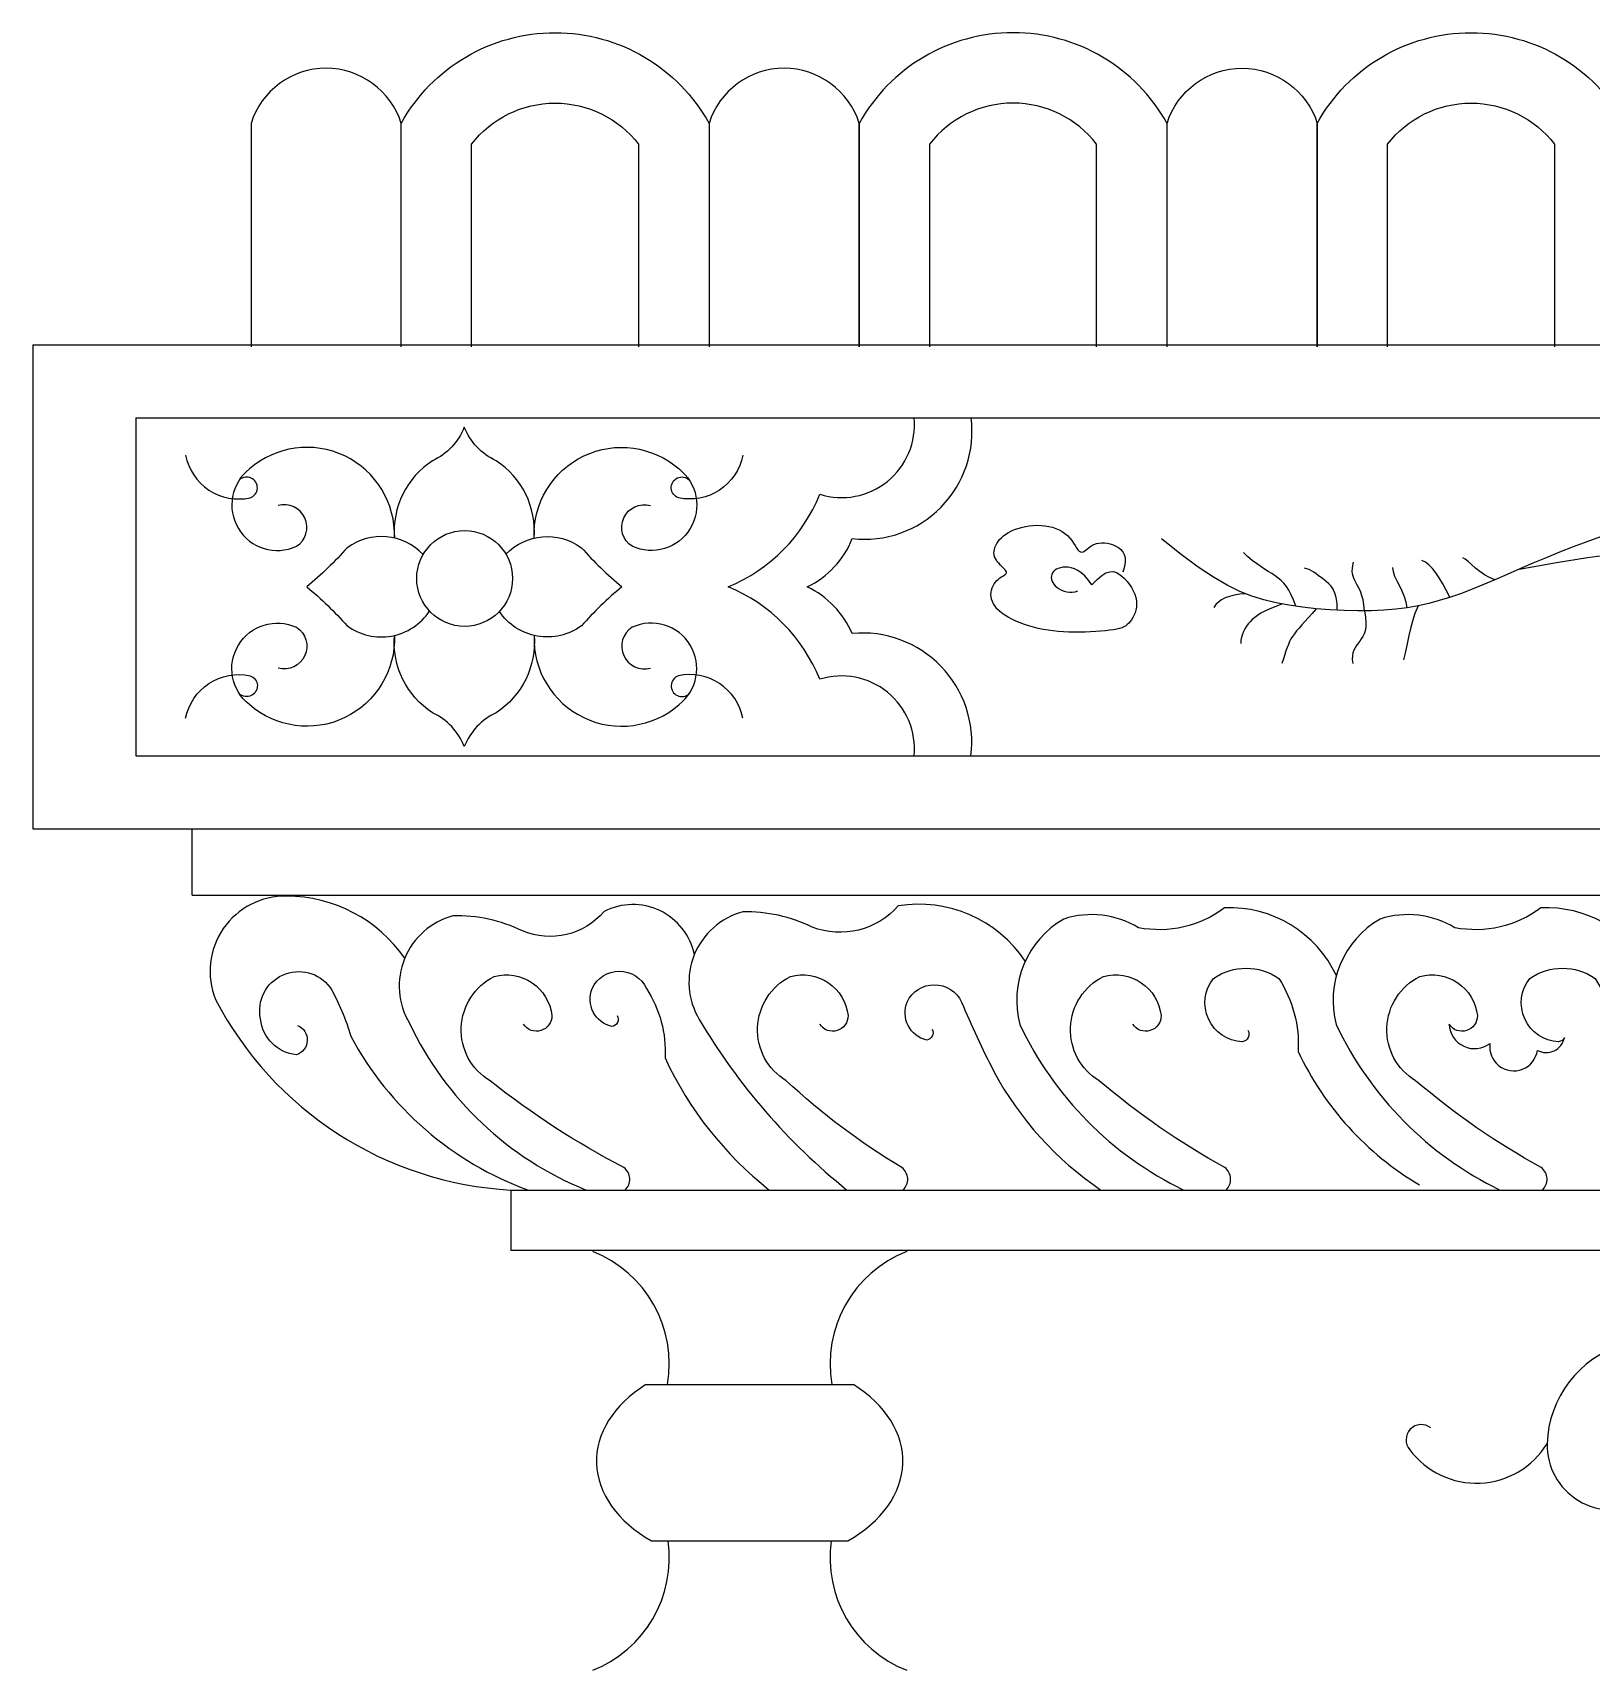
# Model space of a CAD drawing. Extents: x 1546 to 2300, y 2585 to 3453.
# Drawn here: x 1665 to 1854.3, y 3254.3 to 3453.2 of the extents above; entities that cross this region are included whole.
import ezdxf

# ---------------------------------------------------------------- set-up
doc = ezdxf.new("R2010")
doc.units = 0
doc.header["$LTSCALE"] = 100
doc.header["$MEASUREMENT"] = 0
for name, color, linetype in [('3', 3, 'CONTINUOUS'), ('4', 4, 'CONTINUOUS'), ('7', 7, 'CONTINUOUS')]:
    doc.layers.add(name, color=color, linetype=linetype)

msp = doc.modelspace()

# ---------------------------------------------------------------- linework, layer by layer
at = {"layer": '3'}
for points in [[(1697.17, 3332.65, -0.702064), (1697.04, 3329.09, -0.356157), (1692.68, 3333.45, -0.80826), (1701.13, 3337.27, -0.061303), (1703.64, 3331.34, 0.184901), (1725.21, 3312.66, 0.176269)], [(1736.96, 3312.65, 0.470735), (1736.82, 3315.38, -0.047903), (1720.55, 3325.93, -0.592004), (1721.06, 3338.59, -0.463069), (1728.06, 3333.84, -0.751854), (1724.63, 3332.79)], [(1736, 3333.84, -0.535361), (1735.34, 3332.52, -0.46087), (1732.96, 3337.14, -0.639353), (1739.56, 3337.14, -0.158125), (1741.81, 3328.7, 0.117388), (1754.47, 3312.66, 0.151016)], [(1770.71, 3312.65, 0.470735), (1770.57, 3315.38, -0.052908), (1756.54, 3325.93, -0.592004), (1757.05, 3338.59, -0.463069), (1764.04, 3333.84, -0.751854), (1760.61, 3332.79)], [(1809.94, 3312.65, 0.470735), (1809.8, 3315.38, -0.050085), (1794.55, 3325.93, -0.592004), (1795.06, 3338.59, -0.463069), (1802.06, 3333.84, -0.751854), (1798.63, 3332.79)], [(1812.61, 3332.06, -0.535361), (1811.92, 3330.67, -0.614602), (1808.43, 3338.36, -0.314225), (1816.36, 3338.36, -0.158125), (1818.71, 3329.5, 0.15081), (1833.45, 3313.28, 0.151016)], [(1848.37, 3312.65, 0.470735), (1848.23, 3315.38, -0.050085), (1832.98, 3325.93, -0.592004), (1833.49, 3338.59, -0.463069), (1840.48, 3333.84, -0.751854), (1837.05, 3332.79)], [(1851.06, 3331.18, -0.250838), (1850.34, 3330.67, -0.614602), (1846.85, 3338.36, -0.314225), (1854.78, 3338.36, -0.158125), (1857.14, 3329.5, 0.165326), (1868.82, 3313.28)], [(1774.25, 3332.19, -0.535361), (1773.59, 3330.87, -0.46087), (1771.22, 3335.49, -0.639353), (1777.82, 3335.49, 0.018277), (1781.75, 3327.05, 0.120638), (1794.76, 3312.66, 0.120638)]]:
    msp.add_lwpolyline(points, format="xyb", dxfattribs=at)
for centre, radius, start, end in [((1840.13, 3332.91), 3.08, 182.2902, 307.7005), ((1844.89, 3330.04), 2.91, 171.4869, 351.6199), ((1848.83, 3331.64), 2.28, 242.2541, 348.4814)]:
    msp.add_arc(centre, radius, start, end, dxfattribs=at)
at = {"layer": '4'}
for p, q in [((1665.01, 3415.34), (2181.29, 3415.34)), ((1665.01, 3415.34), (1665.01, 3356.54)), ((1665.01, 3356.54), (2181.29, 3356.54)), ((1684.37, 3348.49), (1684.37, 3356.54)), ((1684.37, 3348.49), (2161.94, 3348.49)), ((1723.09, 3312.66), (2123.21, 3312.66)), ((1723.09, 3312.66), (1723.09, 3305.35)), ((1723.09, 3305.35), (2123.21, 3305.35)), ((1740.15, 3270.04), (1764.03, 3270.04))]:
    msp.add_line(p, q, dxfattribs=at)
for points in [[(1709.76, 3415.09), (1709.76, 3442.24, -0.588902), (1747.15, 3442.24), (1747.15, 3415.09)], [(1802.78, 3415.09), (1802.78, 3442.24, 0.588902), (1765.39, 3442.24), (1765.39, 3415.09)], [(1821.02, 3415.09), (1821.02, 3442.24, -0.588902), (1858.41, 3442.24), (1858.41, 3415.09)], [(1709.76, 3442.24, 0.733378), (1691.52, 3442.24), (1691.52, 3415.09)], [(1765.39, 3415.09), (1765.39, 3442.24, 0.733378), (1747.15, 3442.24, 0.733378)], [(1802.78, 3442.24, -0.733378), (1821.02, 3442.24), (1821.02, 3415.09)], [(1695.85, 3348.35, 0.539203), (1687.21, 3335.82, 0.265146), (1723.09, 3312.66)], [(1872.51, 3288.88, 0.721722), (1848.95, 3281.84, 0.574258), (1860.64, 3274.73, 0.78356), (1856.25, 3281.63)], [(1834.82, 3283.75, 0.915547), (1832.27, 3281.1, 0.530101), (1848.95, 3281.84, 0.595687)]]:
    msp.add_lwpolyline(points, format="xyb", dxfattribs=at)
msp.add_lwpolyline([(1739.49, 3289.03), (1764.69, 3289.03)], dxfattribs=at)
for centre, start, end in [((1727.66, 3291.53), 350.1662, 68.5726), ((1776.52, 3291.53), 111.4274, 189.8338), ((1727.66, 3267.97), 291.4274, 8.0831), ((1776.52, 3267.97), 171.9169, 248.5726)]:
    msp.add_arc(centre, 14.67, start, end, dxfattribs=at)
for start_param, end_param in [(5.455899, 7.157838), (8.550125, 10.252064)]:
    msp.add_ellipse((1752.09, 3279.73), major_axis=(-18.61, 0), ratio=0.678572, start_param=start_param, end_param=end_param, dxfattribs=at)
at = {"layer": '7'}
for p, q in [((1677.54, 3406.47), (2168.76, 3406.47)), ((1677.54, 3406.47), (1677.54, 3365.41)), ((1677.54, 3365.41), (2168.76, 3365.41))]:
    msp.add_line(p, q, dxfattribs=at)
for points in [[(1718.31, 3415.09), (1718.31, 3439.72, -0.490625), (1738.6, 3439.72), (1738.6, 3415.09)], [(1794.23, 3415.09), (1794.23, 3439.72, 0.490625), (1773.94, 3439.72), (1773.94, 3415.09)], [(1829.57, 3415.09), (1829.57, 3439.72, -0.490625), (1849.86, 3439.72), (1849.86, 3415.09)], [(1772.07, 3365.41, 0.536279), (1760.6, 3374.7, 0.201555), (1749.49, 3385.94, 0.201555), (1760.6, 3397.18, 0.536279), (1772.07, 3406.47)], [(1778.97, 3365.41, 0.478927), (1764.54, 3380.27, 0.177915), (1759.09, 3385.94, 0.188958), (1764.54, 3391.79, 0.487555), (1778.98, 3406.47)], [(1725.91, 3391.85, 0.273912), (1721.29, 3401.26, -0.193451), (1717.43, 3405.34, -0.193451), (1713.57, 3401.26, 0.273912), (1708.94, 3391.85)], [(1683.58, 3401.92, 0.419073), (1691.41, 3396.75, 1.236918), (1690.11, 3398.93)], [(1708.94, 3391.85, 0.657121), (1691.34, 3400.26, 0.893781), (1697.04, 3390.86, 0.867515), (1694.81, 3395.81)], [(1725.91, 3391.85, -0.657121), (1743.51, 3400.26, -0.893781), (1737.82, 3390.86, -0.867515), (1740.05, 3395.81)], [(1751.27, 3401.92, -0.419073), (1743.44, 3396.75, -1.236918), (1744.75, 3398.93)], [(1712.42, 3389.86, 0.376645), (1703.21, 3390.69, -0.037372), (1698.31, 3385.94, -0.037372), (1703.21, 3381.19, 0.428128), (1713.2, 3383)], [(1722.48, 3389.91, -0.373663), (1731.65, 3390.69, 0.037372), (1736.55, 3385.94, 0.037372), (1731.65, 3381.19, -0.425549), (1721.69, 3382.94)], [(1708.94, 3380.03, -0.657121), (1691.34, 3371.62, -0.893781), (1697.04, 3381.02, -0.867515), (1694.81, 3376.07)], [(1725.91, 3380.03, -0.273912), (1721.29, 3370.62, 0.193451), (1717.43, 3366.54, 0.193451), (1713.57, 3370.62, -0.273912), (1708.94, 3380.03)], [(1725.91, 3380.03, 0.657121), (1743.51, 3371.62, 0.893781), (1737.82, 3381.02, 0.867515), (1740.05, 3376.07)], [(1683.58, 3369.96, -0.419073), (1691.41, 3375.13, -1.236918), (1690.11, 3372.95)], [(1751.27, 3369.96, 0.419073), (1743.44, 3375.13, 1.236918), (1744.75, 3372.95)], [(1745.38, 3341.28, 0.492801), (1734.4, 3346.5, -0.326533), (1724.5, 3344.13, 0.120305), (1716.05, 3345.97, 0.496635), (1710.77, 3332.92, 0.188177), (1732.22, 3312.66, 0.188177)], [(1785.57, 3340.47, 0.292362), (1770.14, 3347.18, -0.315788), (1759.69, 3344.6, 0.120305), (1751.24, 3346.44, 0.496635), (1745.96, 3333.39, 0.090476), (1763.91, 3312.66, 0.188177)], [(1823.35, 3338.71, 0.302042), (1809.77, 3346.94, -0.212777), (1799.33, 3344.52, 0.217659), (1790.24, 3345.58, 0.340007), (1784.91, 3332.75, 0.170636), (1804.79, 3312.66, 0.170636)], [(1861.29, 3339.64, 0.282122), (1848.19, 3346.94, -0.212777), (1837.75, 3344.52, 0.217659), (1828.66, 3345.58, 0.340007), (1823.34, 3332.75, 0.170636), (1843.21, 3312.66, 0.170636)]]:
    msp.add_lwpolyline(points, format="xyb", dxfattribs=at)
for points in [[(1793.63, 3386.16), (1794.28, 3386.84), (1794.85, 3387.32), (1795.37, 3387.63), (1795.83, 3387.77), (1796.25, 3387.78), (1796.63, 3387.68), (1796.98, 3387.49), (1797.31, 3387.24), (1797.63, 3386.94), (1797.93, 3386.6), (1798.21, 3386.23), (1798.46, 3385.84), (1798.68, 3385.44), (1798.86, 3385.03), (1798.99, 3384.62), (1799.07, 3384.22), (1799.09, 3383.83), (1799.07, 3383.46), (1799, 3383.11), (1798.9, 3382.78), (1798.77, 3382.47), (1798.62, 3382.19), (1798.46, 3381.94), (1798.29, 3381.71), (1798.13, 3381.52), (1797.95, 3381.35), (1797.76, 3381.2), (1797.55, 3381.08), (1797.3, 3380.97), (1797.01, 3380.88), (1796.68, 3380.8), (1796.28, 3380.73), (1795.81, 3380.66), (1795.29, 3380.6), (1794.72, 3380.54), (1794.12, 3380.5), (1793.48, 3380.46), (1792.82, 3380.44), (1792.16, 3380.42), (1791.5, 3380.42), (1790.84, 3380.44), (1790.2, 3380.47), (1789.57, 3380.52), (1788.95, 3380.59), (1788.34, 3380.67), (1787.74, 3380.77), (1787.15, 3380.89), (1786.57, 3381.03), (1786.01, 3381.19), (1785.46, 3381.37), (1784.93, 3381.56), (1784.42, 3381.77), (1783.94, 3382), (1783.5, 3382.24), (1783.09, 3382.48), (1782.73, 3382.74), (1782.41, 3383.01), (1782.13, 3383.28), (1781.9, 3383.57), (1781.72, 3383.85), (1781.57, 3384.14), (1781.47, 3384.42), (1781.41, 3384.71), (1781.39, 3384.99), (1781.41, 3385.27), (1781.47, 3385.54), (1781.55, 3385.8), (1781.66, 3386.05), (1781.8, 3386.28), (1781.96, 3386.5), (1782.13, 3386.69), (1782.31, 3386.86), (1782.49, 3387.01), (1782.68, 3387.14), (1782.85, 3387.24), (1783.01, 3387.34), (1783.13, 3387.44), (1783.23, 3387.54), (1783.27, 3387.64), (1783.27, 3387.75), (1783.2, 3387.89), (1783.09, 3388.03), (1782.94, 3388.19), (1782.76, 3388.37), (1782.57, 3388.55), (1782.38, 3388.75), (1782.2, 3388.95), (1782.05, 3389.16), (1781.93, 3389.37), (1781.84, 3389.59), (1781.78, 3389.81), (1781.76, 3390.03), (1781.77, 3390.26), (1781.81, 3390.49), (1781.88, 3390.73), (1781.98, 3390.96), (1782.11, 3391.2), (1782.27, 3391.44), (1782.45, 3391.67), (1782.67, 3391.9), (1782.92, 3392.12), (1783.21, 3392.34), (1783.53, 3392.53), (1783.88, 3392.72), (1784.26, 3392.89), (1784.68, 3393.03), (1785.12, 3393.16), (1785.58, 3393.26), (1786.05, 3393.34), (1786.53, 3393.39), (1787.01, 3393.41), (1787.49, 3393.4), (1787.96, 3393.36), (1788.41, 3393.28), (1788.86, 3393.17), (1789.28, 3393.03), (1789.68, 3392.86), (1790.05, 3392.66), (1790.39, 3392.42), (1790.7, 3392.16), (1790.97, 3391.86), (1791.21, 3391.55), (1791.42, 3391.24), (1791.62, 3390.94), (1791.79, 3390.67), (1791.95, 3390.44), (1792.11, 3390.27), (1792.27, 3390.17), (1792.43, 3390.14), (1792.6, 3390.19), (1792.78, 3390.3), (1792.97, 3390.44), (1793.17, 3390.6), (1793.4, 3390.78), (1793.64, 3390.94), (1793.91, 3391.08), (1794.2, 3391.18), (1794.52, 3391.25), (1794.85, 3391.27), (1795.19, 3391.27), (1795.54, 3391.22), (1795.88, 3391.14), (1796.23, 3391.03), (1796.56, 3390.88), (1796.87, 3390.7), (1797.16, 3390.48), (1797.4, 3390.2), (1797.58, 3389.87), (1797.69, 3389.46), (1797.71, 3388.97), (1797.63, 3388.39), (1797.43, 3387.71)], [(1855.43, 3391.99), (1853.77, 3391.41), (1852.11, 3390.79), (1850.47, 3390.14), (1848.83, 3389.47), (1847.22, 3388.79), (1845.64, 3388.11), (1844.1, 3387.44), (1842.59, 3386.79), (1841.14, 3386.18), (1839.75, 3385.61), (1838.41, 3385.1), (1837.11, 3384.65), (1835.84, 3384.26), (1834.57, 3383.92), (1833.28, 3383.63), (1831.96, 3383.4), (1830.58, 3383.22), (1829.12, 3383.1), (1827.57, 3383.03), (1825.96, 3383.01), (1824.29, 3383.05), (1822.6, 3383.14), (1820.9, 3383.28), (1819.22, 3383.47), (1817.59, 3383.71), (1816.03, 3384), (1814.55, 3384.35), (1813.1, 3384.79), (1811.64, 3385.37), (1810.1, 3386.12), (1808.43, 3387.1), (1806.58, 3388.34), (1804.5, 3389.88), (1802.12, 3391.77)], [(1818.41, 3383.59), (1818.14, 3384.34), (1817.86, 3384.98), (1817.58, 3385.52), (1817.28, 3385.97), (1816.97, 3386.36), (1816.64, 3386.7), (1816.29, 3387), (1815.91, 3387.27), (1815.51, 3387.54), (1815.08, 3387.81), (1814.63, 3388.09), (1814.16, 3388.4), (1813.66, 3388.75), (1813.14, 3389.14), (1812.61, 3389.59), (1812.06, 3390.11)], [(1845.55, 3388.07), (1850.09, 3388.89), (1853.84, 3389.49), (1856.91, 3389.92)], [(1793.63, 3386.16), (1793.2, 3386.78), (1792.78, 3387.27), (1792.35, 3387.65), (1791.94, 3387.93), (1791.53, 3388.13), (1791.14, 3388.25), (1790.77, 3388.31), (1790.43, 3388.33), (1790.11, 3388.31), (1789.83, 3388.25), (1789.58, 3388.17), (1789.36, 3388.07), (1789.17, 3387.94), (1789.01, 3387.79), (1788.89, 3387.63), (1788.8, 3387.45), (1788.75, 3387.26), (1788.73, 3387.06), (1788.75, 3386.86), (1788.81, 3386.65), (1788.9, 3386.45), (1789.04, 3386.25), (1789.21, 3386.05), (1789.42, 3385.87), (1789.67, 3385.7), (1789.96, 3385.54), (1790.27, 3385.42), (1790.6, 3385.33), (1790.94, 3385.28), (1791.28, 3385.28), (1791.62, 3385.34), (1791.94, 3385.46)], [(1823.44, 3383.09), (1823.43, 3383.93), (1823.34, 3384.62), (1823.18, 3385.18), (1822.97, 3385.64), (1822.71, 3386.01), (1822.42, 3386.31), (1822.12, 3386.58), (1821.81, 3386.82), (1821.5, 3387.06), (1821.2, 3387.29), (1820.91, 3387.51), (1820.62, 3387.71), (1820.34, 3387.88), (1820.05, 3388.03), (1819.77, 3388.14), (1819.5, 3388.2)], [(1826.77, 3383.02), (1826.69, 3383.75), (1826.59, 3384.35), (1826.46, 3384.86), (1826.32, 3385.29), (1826.17, 3385.64), (1826.01, 3385.95), (1825.85, 3386.22), (1825.71, 3386.47), (1825.58, 3386.72), (1825.46, 3386.98), (1825.38, 3387.24), (1825.32, 3387.52), (1825.29, 3387.82), (1825.3, 3388.16), (1825.35, 3388.53), (1825.44, 3388.94)], [(1831.96, 3383.4), (1831.84, 3384.08), (1831.63, 3384.74), (1831.35, 3385.39), (1831.04, 3386.02), (1830.73, 3386.63), (1830.47, 3387.21), (1830.29, 3387.77), (1830.22, 3388.3)], [(1837.14, 3384.66), (1836.7, 3385.52), (1836.27, 3386.3), (1835.85, 3387.01), (1835.43, 3387.64), (1835.01, 3388.17), (1834.59, 3388.61), (1834.16, 3388.94), (1833.73, 3389.15)], [(1842.59, 3386.79), (1841.95, 3387.05), (1841.34, 3387.4), (1840.77, 3387.8), (1840.24, 3388.22), (1839.76, 3388.63), (1839.35, 3389), (1839, 3389.29), (1838.72, 3389.47)], [(1812.37, 3385.08), (1811.62, 3385.03), (1810.95, 3384.93), (1810.37, 3384.78), (1809.86, 3384.59), (1809.41, 3384.35), (1809.03, 3384.08), (1808.72, 3383.77), (1808.45, 3383.42)], [(1816.81, 3383.85), (1815.98, 3383.54), (1815.27, 3383.26), (1814.68, 3382.99), (1814.19, 3382.73), (1813.78, 3382.47), (1813.44, 3382.22), (1813.14, 3381.96), (1812.88, 3381.7), (1812.64, 3381.43), (1812.43, 3381.14), (1812.23, 3380.83), (1812.06, 3380.52), (1811.93, 3380.18), (1811.83, 3379.83), (1811.76, 3379.46), (1811.74, 3379.07)], [(1820.9, 3383.28), (1820.4, 3382.69), (1819.94, 3382.17), (1819.52, 3381.71), (1819.15, 3381.3), (1818.82, 3380.92), (1818.52, 3380.57), (1818.26, 3380.24), (1818.04, 3379.92), (1817.84, 3379.6), (1817.67, 3379.28), (1817.52, 3378.93), (1817.37, 3378.56), (1817.23, 3378.15), (1817.08, 3377.7), (1816.92, 3377.2), (1816.73, 3376.63)], [(1826.77, 3383.02), (1826.9, 3382.25), (1826.95, 3381.59), (1826.93, 3381.05), (1826.86, 3380.6), (1826.73, 3380.21), (1826.57, 3379.89), (1826.38, 3379.6), (1826.19, 3379.34), (1825.99, 3379.08), (1825.8, 3378.82), (1825.63, 3378.54), (1825.48, 3378.25), (1825.37, 3377.91), (1825.3, 3377.54), (1825.29, 3377.12), (1825.34, 3376.63)], [(1833.28, 3383.63), (1832.9, 3382.69), (1832.59, 3381.77), (1832.35, 3380.88), (1832.16, 3380.03), (1831.99, 3379.21), (1831.84, 3378.44), (1831.68, 3377.72), (1831.5, 3377.06)]]:
    msp.add_lwpolyline(points, dxfattribs=at)
msp.add_circle((1717.47, 3386.95), 5.82, dxfattribs=at)
msp.add_arc((1695.82, 3330.85), 17.5, 34.7605, 89.9073, dxfattribs=at)

doc.saveas('drawing.dxf')
